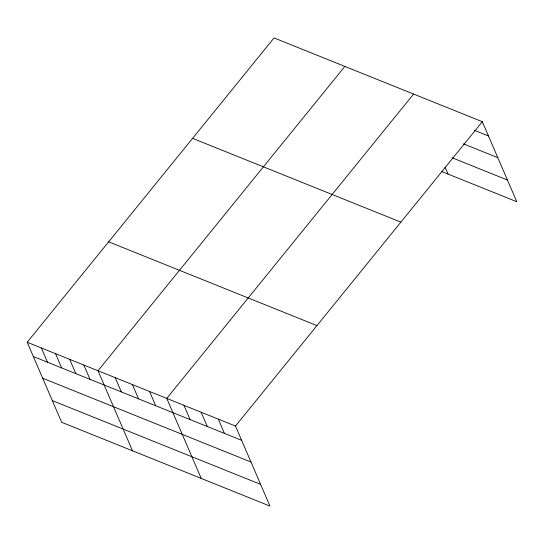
<?xml version="1.0" encoding="UTF-8"?>
<svg xmlns="http://www.w3.org/2000/svg" width="544" height="544" viewBox="0 0 544 544"><rect width="100%" height="100%" fill="white"/><g stroke="black" fill="none" stroke-linecap="round" stroke-linejoin="round"><path stroke-width="0.82" d="M27.2 342.264L235.491 426.047L269.96 506.076L61.669 422.294L27.2 342.264L274.04 37.924L482.331 121.706L516.8 201.736L441.816 171.578M344.862 66.409L98.022 370.75L132.484 450.779M413.596 94.058L166.756 398.398L201.226 478.428M235.491 426.047L482.331 121.706M474.422 130.322L488.478 135.98M463.454 143.854L497.828 157.678M451.996 157.733L507.457 180.037M192.583 138.353L400.874 222.136M108.657 241.828L316.948 325.611M33.347 356.538L241.638 440.32M42.69 378.236L250.988 462.019M52.319 400.595L260.617 484.378M445.06 167.117L448.066 174.094M218.307 419.132L224.454 433.405M201.124 412.223L207.271 426.496M183.94 405.307L190.087 419.58M149.573 391.483L155.72 405.756M132.389 384.574L138.536 398.847M115.206 377.658L121.353 391.932M83.858 365.051L90.005 379.324M69.693 359.353L75.84 373.626M55.529 353.654L61.676 367.928M41.364 347.956L47.512 362.229"/></g></svg>
